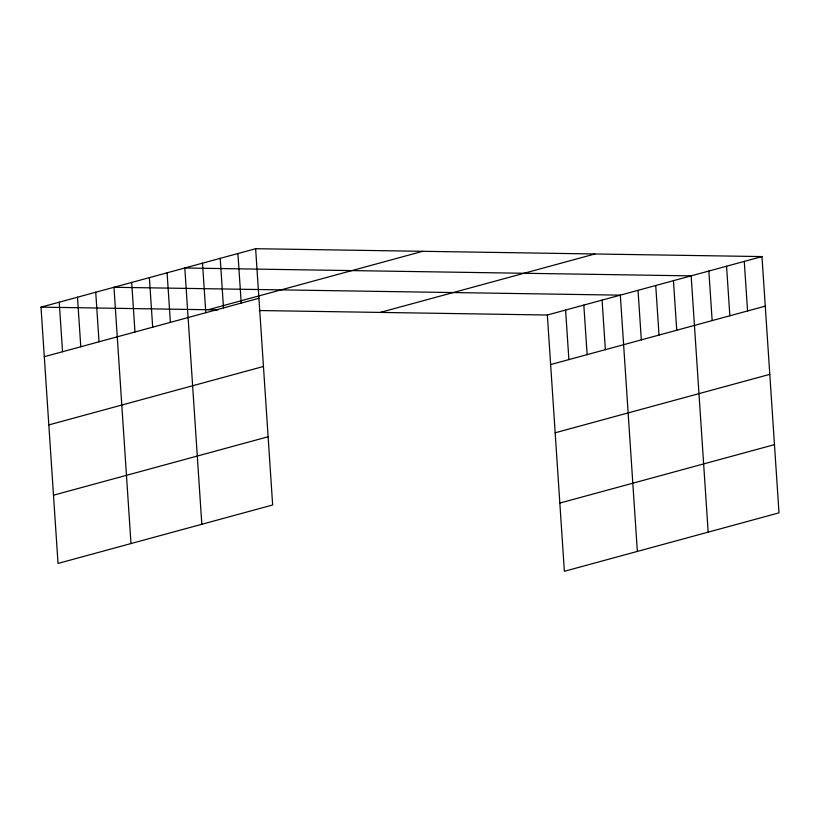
<?xml version="1.0" encoding="UTF-8"?>
<svg xmlns="http://www.w3.org/2000/svg" width="820" height="820" viewBox="0 0 820 820"><rect width="100%" height="100%" fill="white"/><g stroke="black" fill="none" stroke-linecap="round" stroke-linejoin="round"><path stroke-width="1.23" d="M255.635 248.706L272.65 504.987L58.025 563.422L41 307.141L255.635 248.706L761.975 256.578L779 512.859L564.365 571.294L547.35 315.013L761.975 256.578M208.095 309.745L422.72 251.309M44.29 356.69L258.925 298.265M380.255 312.42L594.879 253.985M48.821 424.914L263.456 366.478M53.495 495.198L268.119 436.763M550.64 364.562L765.265 306.137M555.171 432.786L769.795 374.351M559.834 503.07L774.469 444.635M41 307.141L218.079 309.898M259.243 310.534L547.35 315.013M744.273 261.406L747.563 310.954M726.561 266.223L729.851 315.772M708.859 271.041L712.149 320.599M708.172 532.139L691.147 275.868L184.808 267.996L201.822 524.267M673.445 280.686L676.736 330.234M655.733 285.503L659.024 335.062M638.032 290.331L641.322 339.88M637.345 551.419L620.32 295.149L113.97 287.277L130.995 543.547M602.075 300.11L605.365 349.668M583.83 305.081L587.13 354.63M565.595 310.052L568.885 359.601M237.923 253.534L241.213 303.082M220.221 258.351L223.511 307.9M202.509 263.169L205.799 312.728M167.095 272.814L170.386 322.362M149.383 277.632L152.684 327.19M131.682 282.459L134.972 332.008M95.735 292.238L99.025 341.796M77.49 297.209L80.78 346.757M59.245 302.18L62.535 351.729"/></g></svg>
